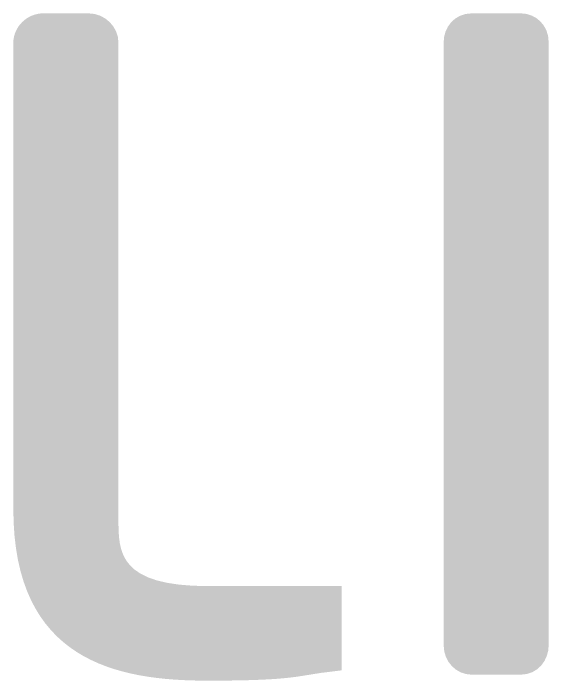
# Model space of a CAD drawing. Extents: x 16296675204 to 16296683393, y -37409618576 to -37409617244.
# Drawn here: x 16296682457.82 to 16296682463.44, y -37409618544.76 to -37409618537.76 of the extents above; entities that cross this region are included whole.
import ezdxf

# ---------------------------------------------------------------- set-up
doc = ezdxf.new("R2010")
doc.units = 0
doc.header["$LTSCALE"] = 10
doc.header["$MEASUREMENT"] = 0
doc.layers.add('레이어 1', color=7, linetype='CONTINUOUS', lineweight=0)

msp = doc.modelspace()

# ---------------------------------------------------------------- hatches: boundary and pattern name
at = {"layer": '레이어 1'}
h = msp.add_hatch(color=5, dxfattribs=at)
h.dxf.hatch_style = 2
edge = h.paths.add_edge_path()
edge.add_spline(control_points=[(16296682458.137039, -37409618537.759972), (16296682457.966789, -37409618537.759972), (16296682457.822491, -37409618537.900589), (16296682457.822491, -37409618538.067497), (16296682457.822491, -37409618538.067497), (16296682457.822491, -37409618542.961647), (16296682457.822491, -37409618542.961647), (16296682457.822491, -37409618544.557587), (16296682458.911711, -37409618544.762741), (16296682459.85994, -37409618544.762741), (16296682460.5557, -37409618544.762741), (16296682460.734209, -37409618544.733269), (16296682460.94022, -37409618544.698914), (16296682460.94022, -37409618544.698914), (16296682461.060341, -37409618544.679993), (16296682461.060341, -37409618544.679993), (16296682461.05858, -37409618544.680687), (16296682461.21937, -37409618544.660698), (16296682461.21937, -37409618544.660698), (16296682461.21937, -37409618544.660698), (16296682461.267071, -37409618544.654381), (16296682461.267071, -37409618544.654381), (16296682461.267071, -37409618544.654381), (16296682461.267071, -37409618543.770653), (16296682461.267071, -37409618543.770653), (16296682461.267071, -37409618543.770653), (16296682459.87047, -37409618543.770653), (16296682459.87047, -37409618543.770653), (16296682458.92573, -37409618543.770653), (16296682458.92573, -37409618543.414017), (16296682458.92573, -37409618543.067902), (16296682458.92573, -37409618543.067902), (16296682458.92573, -37409618538.067497), (16296682458.92573, -37409618538.067497), (16296682458.92573, -37409618537.900589), (16296682458.78264, -37409618537.759972), (16296682458.612921, -37409618537.759972), (16296682458.612921, -37409618537.759972), (16296682458.137039, -37409618537.759972), (16296682458.137039, -37409618537.759972)], knot_values=[0, 0, 0, 0, 1, 1, 1, 2, 2, 2, 3, 3, 3, 4, 4, 4, 5, 5, 5, 6, 6, 6, 7, 7, 7, 8, 8, 8, 9, 9, 9, 10, 10, 10, 11, 11, 11, 12, 12, 12, 13, 13, 13, 13], degree=3, periodic=0)
h = msp.add_hatch(color=5, dxfattribs=at)
h.dxf.hatch_style = 2
edge = h.paths.add_edge_path()
edge.add_spline(control_points=[(16296682462.632441, -37409618537.759972), (16296682462.44869, -37409618537.759972), (16296682462.33893, -37409618537.911797), (16296682462.33893, -37409618538.058403), (16296682462.33893, -37409618538.058403), (16296682462.33893, -37409618544.394188), (16296682462.33893, -37409618544.394188), (16296682462.33893, -37409618544.562843), (16296682462.4708, -37409618544.699959), (16296682462.632441, -37409618544.699959), (16296682462.632441, -37409618544.699959), (16296682463.14654, -37409618544.699959), (16296682463.14654, -37409618544.699959), (16296682463.33066, -37409618544.699959), (16296682463.440599, -37409618544.544968), (16296682463.440599, -37409618544.394188), (16296682463.440599, -37409618544.394188), (16296682463.440599, -37409618538.058403), (16296682463.440599, -37409618538.058403), (16296682463.440599, -37409618537.891113), (16296682463.311741, -37409618537.759972), (16296682463.14654, -37409618537.759972), (16296682463.14654, -37409618537.759972), (16296682462.632441, -37409618537.759972), (16296682462.632441, -37409618537.759972)], knot_values=[0, 0, 0, 0, 1, 1, 1, 2, 2, 2, 3, 3, 3, 4, 4, 4, 5, 5, 5, 6, 6, 6, 7, 7, 7, 8, 8, 8, 8], degree=3, periodic=0)

doc.saveas('drawing.dxf')
